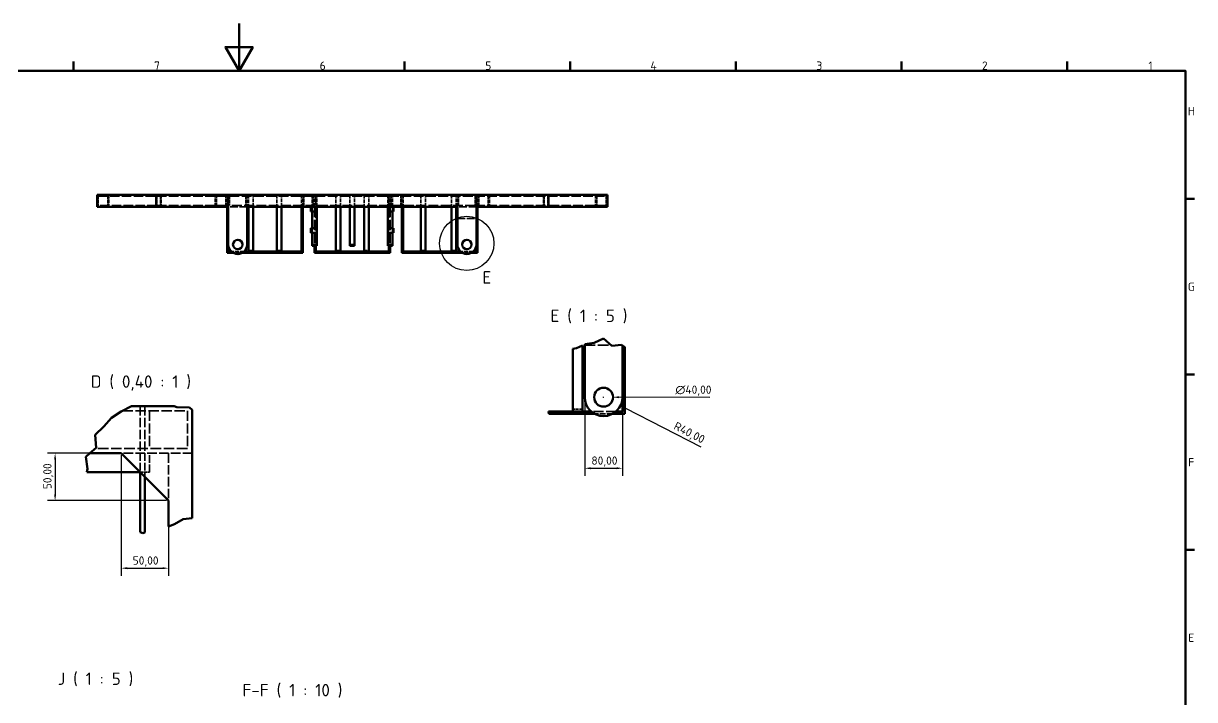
# Model space of a CAD drawing. Header units: millimetres. Extents: x 0 to 8410, y 0 to 5940.
# Drawn here: x 3292 to 8249, y 3080 to 5940 of the extents above; entities that cross this region are included whole.
import ezdxf

# ---------------------------------------------------------------- set-up
doc = ezdxf.new("R2010")
doc.units = ezdxf.units.MM
doc.header["$LTSCALE"] = 10
doc.linetypes.add('DASHED', pattern=[0.2067, 0.1654, -0.0413])
for name, color, linetype, lineweight in [('Bemaßung (ISO)', 7, 'Continuous', 25), ('Bruchlinie (ISO)', 7, 'Continuous', 50), ('Detailumgrenzung (ISO)', 7, 'Continuous', 25), ('Rahmen (ISO)', 7, 'Continuous', 70), ('Sichtbar (ISO)', 7, 'Continuous', 50), ('Symbol (ISO)', 7, 'Continuous', 25), ('Verdeckt (ISO)', 7, 'DASHED', 35)]:
    doc.layers.add(name, color=color, linetype=linetype, lineweight=lineweight)
doc.styles.add('Bezeichnungstext (DIN)', font='isocpeur.ttf')
doc.styles.add('Notiztext (DIN)', font='isocpeur.ttf')
doc.dimstyles.new('Standard (DIN)', dxfattribs={"dimscale": 10, "dimtxt": 3.5, "dimasz": 2.5, "dimexe": 3.175, "dimexo": 0.8, "dimgap": 0.8, "dimtad": 1, "dimrnd": 1e-08, "dimzin": 0, "dimtxsty": 'Notiztext (DIN)', "dimcen": 0.09, "dimdle": 10, "dimclrd": 256, "dimclre": 256, "dimclrt": 256, "dimadec": 0, "dimazin": 0, "dimtfac": 1, "dimtmove": 0, "dimatfit": 3, "dimfxl": 1, "dimtolj": 1, "dimtzin": 0, "dimlwd": -1, "dimlwe": -1, "dimarcsym": 0})

# ---------------------------------------------------------------- blocks, each defined once
blk = doc.blocks.new('Ränder Vorgaberahmen')
at = {"layer": 'Rahmen (ISO)'}
for p, q in [((350.42, 574), (350.42, 577.9)), ((490.58, 574), (490.58, 577.9)), ((560.67, 574), (560.67, 577.9)), ((630.75, 574), (630.75, 577.9)), ((700.83, 574), (700.83, 577.9)), ((770.92, 574), (770.92, 577.9)), ((821, 519.75), (824.9, 519.75)), ((821, 445.5), (824.9, 445.5)), ((821, 371.25), (824.9, 371.25))]:
    blk.add_line(p, q, dxfattribs=at)
at = {"layer": 'Rahmen (ISO)', "flags": 128}
for points in [[(420.5, 594), (420.5, 574), (414.73, 584), (426.27, 584), (420.5, 574)], [(20, 20), (20, 574), (821, 574), (821, 20), (20, 20)]]:
    blk.add_lwpolyline(points, dxfattribs=at)
at = {"layer": 'Rahmen (ISO)', "char_height": 3.5, "attachment_point": 7, "style": 'Notiztext (DIN)'}
for s, insert in [('7', (384.53, 574.4)), ('6', (454.62, 574.4)), ('5', (524.7, 574.4)), ('4', (594.61, 574.4)), ('3', (664.87, 574.4)), ('2', (734.95, 574.4)), ('1', (805.38, 574.4)), ('H', (822.05, 555.13)), ('G', (822.05, 480.88)), ('F', (822.23, 406.63)), ('E', (822.23, 332.38))]:
    blk.add_mtext(s, dxfattribs=dict(at, insert=insert))
blk = doc.blocks.new('*D7')
at = {"layer": 'Bemaßung (ISO)', "transparency": 16777216}
for p, q in [((3698.4, 4121.4), (3394.7, 4121.4)), ((3426.4, 4096.4), (3426.4, 3946.4)), ((3898.4, 3921.4), (3394.7, 3921.4))]:
    blk.add_line(p, q, dxfattribs=at)
for points in [[(3422.2, 4096.4), (3430.6, 4096.4), (3426.4, 4121.4)], [(3422.2, 3946.4), (3430.6, 3946.4), (3426.4, 3921.4)]]:
    blk.add_solid(points, dxfattribs=at)
at = {"layer": 'Defpoints', "color": 0, "transparency": 16777216}
for p in [(3706.4, 4121.4), (3426.4, 3921.4), (3906.4, 3921.4)]:
    blk.add_point(p, dxfattribs=at)
at = {"layer": 'Bemaßung (ISO)', "transparency": 16777216, "insert": (3376.4, 3969.8), "char_height": 35, "attachment_point": 1, "rotation": 90, "style": 'Notiztext (DIN)'}
blk.add_mtext('\\A1;50,00', dxfattribs=at)
blk = doc.blocks.new('*D8')
at = {"layer": 'Bemaßung (ISO)', "transparency": 16777216}
for p, q in [((3706.4, 4113.4), (3706.4, 3603.7)), ((3906.4, 3913.4), (3906.4, 3603.7)), ((3731.4, 3635.5), (3881.4, 3635.5))]:
    blk.add_line(p, q, dxfattribs=at)
for points in [[(3731.4, 3639.6), (3731.4, 3631.3), (3706.4, 3635.5)], [(3881.4, 3639.6), (3881.4, 3631.3), (3906.4, 3635.5)]]:
    blk.add_solid(points, dxfattribs=at)
at = {"layer": 'Defpoints', "color": 0, "transparency": 16777216}
for p in [(3706.4, 4121.4), (3906.4, 3921.4), (3906.4, 3635.5)]:
    blk.add_point(p, dxfattribs=at)
at = {"layer": 'Bemaßung (ISO)', "transparency": 16777216, "insert": (3754.8, 3685.5), "char_height": 35, "attachment_point": 1, "style": 'Notiztext (DIN)'}
blk.add_mtext('\\A1;50,00', dxfattribs=at)
blk = doc.blocks.new('2DDetail2')
at = {"layer": 'Detailumgrenzung (ISO)'}
blk.add_circle((516.87, 500.96), 11.48, dxfattribs=at)
at = {"layer": 'Detailumgrenzung (ISO)', "insert": (523.48, 483.94), "char_height": 5.25, "attachment_point": 7, "style": 'Bezeichnungstext (DIN)'}
blk.add_mtext('E', dxfattribs=at)
blk = doc.blocks.new('*D23')
at = {"layer": 'Bemaßung (ISO)', "transparency": 16777216}
for p, q in [((5746.9, 4358.9), (5748.7, 4358.9)), ((5747.8, 4358), (5747.8, 4359.8)), ((6197.6, 4358.1), (5812.8, 4358.8))]:
    blk.add_line(p, q, dxfattribs=at)
blk.add_solid([(5812.8, 4362.9), (5812.8, 4354.6), (5787.8, 4358.8)], dxfattribs=at)
at = {"layer": 'Defpoints', "color": 0, "transparency": 16777216}
for p in [(5707.8, 4358.9), (5787.8, 4358.8)]:
    blk.add_point(p, dxfattribs=at)
at = {"layer": 'Bemaßung (ISO)', "transparency": 16777216, "insert": (6051.5, 4408.4), "char_height": 35, "attachment_point": 1, "rotation": 359.9085, "style": 'Notiztext (DIN)'}
blk.add_mtext('\\A1;∅40,00', dxfattribs=at)
blk = doc.blocks.new('*D24')
at = {"layer": 'Bemaßung (ISO)', "transparency": 16777216}
blk.add_line((6161.2, 4146.9), (5841.3, 4310.9), dxfattribs=at)
blk.add_solid([(5843.2, 4314.6), (5839.4, 4307.2), (5819, 4322.3)], dxfattribs=at)
at = {"layer": 'Defpoints', "color": 0, "transparency": 16777216}
for p in [(5747.8, 4358.9), (5819, 4322.3)]:
    blk.add_point(p, dxfattribs=at)
at = {"layer": 'Bemaßung (ISO)', "transparency": 16777216, "insert": (6057, 4256.5), "char_height": 35, "attachment_point": 1, "rotation": 332.8477, "style": 'Notiztext (DIN)'}
blk.add_mtext('\\A1;R40,00', dxfattribs=at)
blk = doc.blocks.new('*D25')
at = {"layer": 'Bemaßung (ISO)', "transparency": 16777216}
for p, q in [((5667.8, 4350.9), (5667.8, 4026.5)), ((5827.8, 4350.9), (5827.8, 4026.5)), ((5692.8, 4058.2), (5802.8, 4058.2))]:
    blk.add_line(p, q, dxfattribs=at)
for points in [[(5692.8, 4062.4), (5692.8, 4054.1), (5667.8, 4058.2)], [(5802.8, 4062.4), (5802.8, 4054.1), (5827.8, 4058.2)]]:
    blk.add_solid(points, dxfattribs=at)
at = {"layer": 'Defpoints', "color": 0, "transparency": 16777216}
for p in [(5667.8, 4358.9), (5827.8, 4358.9), (5827.8, 4058.2)]:
    blk.add_point(p, dxfattribs=at)
at = {"layer": 'Bemaßung (ISO)', "transparency": 16777216, "insert": (5696.2, 4108.2), "char_height": 35, "attachment_point": 1, "style": 'Notiztext (DIN)'}
blk.add_mtext('\\A1;80,00', dxfattribs=at)

msp = doc.modelspace()

# ---------------------------------------------------------------- linework, layer by layer
at = {"layer": 'Bruchlinie (ISO)'}
for p, q in [((5617.83, 4563.553), (5632.491, 4566.891)), ((5632.491, 4566.891), (5657.83, 4577.714)), ((5667.83, 4581.985), (5669.034, 4582.499)), ((5669.034, 4582.499), (5707.904, 4589.254)), ((5707.904, 4589.254), (5746.739, 4606.612)), ((5746.739, 4606.612), (5783.279, 4576.234)), ((5783.279, 4576.234), (5823.842, 4580.845)), ((5823.842, 4580.845), (5827.83, 4577.714)), ((5827.83, 4577.714), (5837.83, 4569.865)), ((3705.957, 4298.29), (3749.462, 4321.039)), ((3749.462, 4321.039), (3751.407, 4321.447)), ((3929.794, 4321.447), (3940.987, 4316.378)), ((3940.987, 4316.378), (3995.762, 4314.873)), ((3995.762, 4314.873), (4006.41, 4305.992)), ((3632.558, 4234.764), (3664.656, 4271.807)), ((3664.656, 4271.807), (3705.957, 4298.29)), ((5516.138, 4288.856), (5514.177, 4298.856)), ((3595.437, 4200.308), (3632.558, 4234.764)), ((3600.591, 4144.952), (3595.437, 4200.308)), ((3556.778, 4106.614), (3573.729, 4121.447)), ((3573.729, 4121.447), (3600.591, 4144.952)), ((3563.999, 4055.603), (3556.778, 4106.614)), ((3561.108, 4041.447), (3563.999, 4055.603)), ((3931.195, 3821.73), (3906.41, 3811.661)), ((3969.084, 3842.542), (3931.195, 3821.73)), ((4006.41, 3846.665), (3969.084, 3842.542)), ((3798.198, 3784.092), (3786.41, 3787.769)), ((3806.41, 3786.418), (3798.198, 3784.092))]:
    msp.add_line(p, q, dxfattribs=at)
at = {"layer": 'Sichtbar (ISO)'}
for p, q in [((3604.202, 5214.562), (3604.202, 5164.562)), ((3604.202, 5214.562), (3854.202, 5214.562)), ((3854.202, 5214.562), (4159.202, 5214.562)), ((3854.202, 5214.562), (3854.202, 5164.562)), ((4159.202, 5214.562), (5209.202, 5214.562)), ((4159.202, 5214.562), (4159.202, 5004.562)), ((5209.202, 5214.562), (5209.202, 5004.562)), ((5209.202, 5214.562), (5514.202, 5214.562)), ((5514.202, 5214.562), (5514.202, 5164.562)), ((5514.202, 5214.562), (5764.202, 5214.562)), ((5764.202, 5214.562), (5764.202, 5164.562)), ((3854.202, 5164.562), (3604.202, 5164.562)), ((3854.202, 5164.562), (4159.202, 5164.562)), ((4154.202, 5164.562), (4154.202, 4969.562)), ((5129.202, 5164.562), (4239.202, 5164.562)), ((4239.202, 5164.562), (4239.202, 5004.562)), ((4244.202, 5164.562), (4244.202, 4974.562)), ((4264.202, 5164.562), (4264.202, 4974.562)), ((4364.202, 5164.562), (4364.202, 4974.562)), ((4384.202, 5164.562), (4384.202, 4974.562)), ((4469.202, 5164.562), (4469.202, 4974.562)), ((4474.202, 5164.562), (4474.202, 4969.562)), ((4509.202, 5144.562), (4509.202, 5164.562)), ((4534.202, 5164.562), (4534.202, 5144.562)), ((4614.202, 5164.562), (4614.202, 4974.562)), ((4634.202, 5164.562), (4634.202, 4974.562)), ((4674.202, 5164.562), (4674.202, 4999.562)), ((4694.202, 5164.562), (4694.202, 4999.562)), ((4734.202, 5164.562), (4734.202, 4974.562)), ((4754.202, 5164.562), (4754.202, 4974.562)), ((4834.202, 5144.562), (4834.202, 5164.562)), ((4859.202, 5164.562), (4859.202, 5144.562)), ((4894.202, 5164.562), (4894.202, 4969.562)), ((4899.202, 5164.562), (4899.202, 4974.562)), ((4974.202, 5164.562), (4974.202, 4974.562)), ((4994.202, 5164.562), (4994.202, 4974.562)), ((5104.202, 5164.562), (5104.202, 4974.562)), ((5124.202, 5164.562), (5124.202, 4974.562)), ((5129.202, 5164.562), (5129.202, 5004.562)), ((5209.202, 5164.562), (5514.202, 5164.562)), ((5214.202, 5164.562), (5214.202, 4969.562)), ((5764.202, 5164.562), (5514.202, 5164.562)), ((4509.202, 5144.562), (4534.202, 5144.562)), ((4514.202, 5144.562), (4514.202, 5074.562)), ((4534.202, 5144.562), (4534.202, 5074.562)), ((4834.202, 5144.562), (4834.202, 5074.562)), ((4859.202, 5144.562), (4834.202, 5144.562)), ((4854.202, 5144.562), (4854.202, 5074.562)), ((4509.202, 5054.562), (4509.202, 5074.562)), ((4509.202, 5074.562), (4534.202, 5074.562)), ((4534.202, 5074.562), (4534.202, 5054.562)), ((4859.202, 5074.562), (4834.202, 5074.562)), ((4834.202, 5054.562), (4834.202, 5074.562)), ((4859.202, 5074.562), (4859.202, 5054.562)), ((4509.202, 5054.562), (4534.202, 5054.562)), ((4514.202, 5054.562), (4514.202, 4999.562)), ((4534.202, 5054.562), (4534.202, 4999.562)), ((4834.202, 5054.562), (4834.202, 4999.562)), ((4859.202, 5054.562), (4834.202, 5054.562)), ((4854.202, 5054.562), (4854.202, 4999.562)), ((4179.837, 4969.562), (4154.202, 4969.562)), ((4159.202, 5004.562), (4159.202, 4974.562)), ((4172.744, 4974.562), (4159.202, 4974.562)), ((4474.202, 4969.562), (4218.566, 4969.562)), ((4244.202, 4974.562), (4225.659, 4974.562)), ((4264.202, 4974.562), (4244.202, 4974.562)), ((4364.202, 4974.562), (4264.202, 4974.562)), ((4384.202, 4974.562), (4364.202, 4974.562)), ((4469.202, 4974.562), (4384.202, 4974.562)), ((4534.202, 4999.562), (4514.202, 4999.562)), ((4524.202, 4999.562), (4524.202, 4969.562)), ((4844.202, 4969.562), (4524.202, 4969.562)), ((4529.202, 4999.562), (4529.202, 4974.562)), ((4614.202, 4974.562), (4529.202, 4974.562)), ((4634.202, 4974.562), (4614.202, 4974.562)), ((4734.202, 4974.562), (4634.202, 4974.562)), ((4694.202, 4999.562), (4674.202, 4999.562)), ((4754.202, 4974.562), (4734.202, 4974.562)), ((4839.202, 4974.562), (4754.202, 4974.562)), ((4854.202, 4999.562), (4834.202, 4999.562)), ((4839.202, 4999.562), (4839.202, 4974.562)), ((4844.202, 4999.562), (4844.202, 4969.562)), ((5149.837, 4969.562), (4894.202, 4969.562)), ((4974.202, 4974.562), (4899.202, 4974.562)), ((4994.202, 4974.562), (4974.202, 4974.562)), ((5104.202, 4974.562), (4994.202, 4974.562)), ((5124.202, 4974.562), (5104.202, 4974.562)), ((5142.744, 4974.562), (5124.202, 4974.562)), ((5214.202, 4969.562), (5188.566, 4969.562)), ((5209.202, 4974.562), (5195.659, 4974.562)), ((5209.202, 5004.562), (5209.202, 4974.562)), ((5617.83, 4563.553), (5617.83, 4298.856)), ((5657.83, 4577.714), (5657.83, 4298.856)), ((5667.83, 4581.985), (5667.83, 4358.856)), ((5827.83, 4577.714), (5827.83, 4358.856)), ((5837.83, 4569.865), (5837.83, 4288.856)), ((3751.407, 4321.447), (3929.794, 4321.447)), ((5827.83, 4358.856), (5827.83, 4298.856)), ((4006.41, 4305.992), (4006.41, 3846.665)), ((5617.83, 4298.856), (5514.177, 4298.856)), ((5709.101, 4288.856), (5516.138, 4288.856)), ((5657.83, 4298.856), (5617.83, 4298.856)), ((5694.915, 4298.856), (5657.83, 4298.856)), ((5837.83, 4288.856), (5786.56, 4288.856)), ((5827.83, 4298.856), (5800.745, 4298.856)), ((3706.41, 4121.447), (3573.729, 4121.447)), ((3706.41, 4121.447), (3906.41, 3921.447)), ((3561.108, 4041.447), (3786.41, 4041.447)), ((3786.41, 4041.447), (3786.41, 3787.769)), ((3806.41, 4021.447), (3806.41, 3786.418)), ((3906.41, 3921.447), (3906.41, 3811.661))]:
    msp.add_line(p, q, dxfattribs=at)
for centre, radius in [((4199.202, 5004.562), 20), ((5169.202, 5004.562), 20), ((5747.83, 4358.856), 40)]:
    msp.add_circle(centre, radius, dxfattribs=at)
for centre, radius in [((4199.202, 5004.562), 40), ((5169.202, 5004.562), 40), ((5747.83, 4358.856), 80)]:
    msp.add_arc(centre, radius, 180, 0, dxfattribs=at)
at = {"layer": 'Verdeckt (ISO)', "ltscale": 7.618686}
for p, q in [((3609.202, 5209.562), (3609.202, 5169.562)), ((3649.202, 5209.562), (3649.202, 5169.562)), ((3856.273, 5209.562), (3856.273, 5169.562)), ((3872.841, 5209.562), (3872.841, 5169.562)), ((3872.841, 5209.562), (3872.841, 5169.562)), ((4109.202, 5169.562), (4109.202, 5209.562)), ((4149.202, 5169.562), (4149.202, 5209.562)), ((4164.202, 5209.562), (4164.202, 5169.562)), ((4234.202, 5209.562), (4234.202, 5169.562)), ((4479.202, 5169.562), (4479.202, 5209.562)), ((4519.202, 5169.562), (4519.202, 5209.562)), ((4849.202, 5169.562), (4849.202, 5209.562)), ((4889.202, 5169.562), (4889.202, 5209.562)), ((5134.202, 5169.562), (5134.202, 5209.562)), ((5204.202, 5209.562), (5204.202, 5169.562)), ((5219.202, 5169.562), (5219.202, 5209.562)), ((5259.202, 5209.562), (5259.202, 5169.562)), ((5495.562, 5209.562), (5495.562, 5169.562)), ((5495.562, 5209.562), (5495.562, 5169.562)), ((5512.13, 5209.562), (5512.13, 5169.562)), ((5719.202, 5209.562), (5719.202, 5169.562)), ((5759.202, 5209.562), (5759.202, 5169.562)), ((5657.83, 4308.856), (5617.83, 4308.856)), ((3786.41, 4041.447), (3826.41, 4041.447))]:
    msp.add_line(p, q, dxfattribs=at)
at = {"layer": 'Verdeckt (ISO)', "ltscale": 24.148956}
for p, q in [((3609.202, 5209.562), (3856.273, 5209.562)), ((5512.13, 5209.562), (5759.202, 5209.562)), ((3856.273, 5169.562), (3609.202, 5169.562)), ((5759.202, 5169.562), (5512.13, 5169.562))]:
    msp.add_line(p, q, dxfattribs=at)
at = {"layer": 'Verdeckt (ISO)', "ltscale": 9.523383}
for p, q in [((3654.202, 5214.562), (3654.202, 5164.562)), ((3874.912, 5214.562), (3874.912, 5164.562)), ((3874.913, 5214.562), (3874.913, 5164.562)), ((4104.202, 5164.562), (4104.202, 5214.562)), ((4154.202, 5164.562), (4154.202, 5214.562)), ((4239.202, 5214.562), (4239.202, 5164.562)), ((4244.202, 5214.562), (4244.202, 5164.562)), ((4264.202, 5164.562), (4264.202, 5214.562)), ((4364.202, 5214.562), (4364.202, 5164.562)), ((4384.202, 5164.562), (4384.202, 5214.562)), ((4469.202, 5214.562), (4469.202, 5164.562)), ((4474.202, 5164.562), (4474.202, 5214.562)), ((4514.202, 5214.562), (4514.202, 5164.562)), ((4524.202, 5164.562), (4524.202, 5214.562)), ((4534.202, 5164.562), (4534.202, 5214.562)), ((4614.202, 5214.562), (4614.202, 5164.562)), ((4634.202, 5164.562), (4634.202, 5214.562)), ((4674.202, 5214.562), (4674.202, 5164.562)), ((4694.202, 5164.562), (4694.202, 5214.562)), ((4734.202, 5214.562), (4734.202, 5164.562)), ((4754.202, 5164.562), (4754.202, 5214.562)), ((4834.202, 5214.562), (4834.202, 5164.562)), ((4844.202, 5164.562), (4844.202, 5214.562)), ((4854.202, 5164.562), (4854.202, 5214.562)), ((4894.202, 5164.562), (4894.202, 5214.562)), ((4899.202, 5214.562), (4899.202, 5164.562)), ((4974.202, 5214.562), (4974.202, 5164.562)), ((4994.202, 5164.562), (4994.202, 5214.562)), ((5104.202, 5214.562), (5104.202, 5164.562)), ((5124.202, 5164.562), (5124.202, 5214.562)), ((5129.202, 5164.562), (5129.202, 5214.562)), ((5214.202, 5164.562), (5214.202, 5214.562)), ((5264.202, 5214.562), (5264.202, 5164.562)), ((5493.491, 5214.562), (5493.491, 5164.562)), ((5493.491, 5214.562), (5493.491, 5164.562)), ((5714.202, 5214.562), (5714.202, 5164.562))]:
    msp.add_line(p, q, dxfattribs=at)
at = {"layer": 'Verdeckt (ISO)', "ltscale": 24.828974}
for p, q in [((3856.273, 5209.562), (4164.202, 5209.562)), ((5204.202, 5209.562), (5512.13, 5209.562)), ((3856.273, 5169.562), (4164.202, 5169.562)), ((5204.202, 5169.562), (5512.13, 5169.562))]:
    msp.add_line(p, q, dxfattribs=at)
at = {"layer": 'Verdeckt (ISO)', "ltscale": 25.157232}
for p, q in [((4164.202, 5209.562), (5204.202, 5209.562)), ((5204.202, 5169.562), (4164.202, 5169.562))]:
    msp.add_line(p, q, dxfattribs=at)
at = {"layer": 'Verdeckt (ISO)', "ltscale": 26.00387}
for p, q in [((4529.202, 5214.562), (4529.202, 4999.562)), ((4839.202, 5214.562), (4839.202, 4999.562))]:
    msp.add_line(p, q, dxfattribs=at)
at = {"layer": 'Verdeckt (ISO)', "ltscale": 19.351717}
for p, q in [((4239.202, 5164.562), (4159.202, 5164.562)), ((5209.202, 5164.562), (5129.202, 5164.562)), ((5129.202, 5114.562), (5209.202, 5114.562)), ((3786.41, 4121.447), (3786.41, 4041.447)), ((3806.41, 4121.447), (3806.41, 4041.447)), ((3826.41, 4041.447), (3826.41, 4121.447))]:
    msp.add_line(p, q, dxfattribs=at)
at = {"layer": 'Verdeckt (ISO)', "ltscale": 3.809293}
for p, q in [((4514.202, 5164.562), (4514.202, 5144.562)), ((4854.202, 5164.562), (4854.202, 5144.562)), ((4514.202, 5074.562), (4514.202, 5054.562)), ((4854.202, 5074.562), (4854.202, 5054.562)), ((4264.202, 4979.562), (4244.202, 4979.562)), ((4384.202, 4979.562), (4364.202, 4979.562)), ((4514.202, 5004.562), (4534.202, 5004.562)), ((4634.202, 4979.562), (4614.202, 4979.562)), ((4674.202, 5004.562), (4694.202, 5004.562)), ((4754.202, 4979.562), (4734.202, 4979.562)), ((4834.202, 5004.562), (4854.202, 5004.562)), ((4994.202, 4979.562), (4974.202, 4979.562)), ((5124.202, 4979.562), (5104.202, 4979.562)), ((3806.41, 4041.447), (3806.41, 4021.447))]:
    msp.add_line(p, q, dxfattribs=at)
at = {"layer": 'Verdeckt (ISO)', "ltscale": 26.608612}
for p, q in [((4524.202, 5164.562), (4524.202, 4999.562)), ((4844.202, 5164.562), (4844.202, 4999.562))]:
    msp.add_line(p, q, dxfattribs=at)
at = {"layer": 'Verdeckt (ISO)', "ltscale": 10.078607}
for p, q in [((4225.659, 4974.562), (4172.744, 4974.562)), ((5195.659, 4974.562), (5142.744, 4974.562))]:
    msp.add_line(p, q, dxfattribs=at)
at = {"layer": 'Verdeckt (ISO)', "ltscale": 7.376758}
for p, q in [((4218.566, 4969.562), (4179.837, 4969.562)), ((5188.566, 4969.562), (5149.837, 4969.562))]:
    msp.add_line(p, q, dxfattribs=at)
at = {"layer": 'Verdeckt (ISO)', "ltscale": 27.163759}
msp.add_line((5667.83, 4578.856), (5780.125, 4578.856), dxfattribs=at)
at = {"layer": 'Verdeckt (ISO)', "ltscale": 3.815621}
msp.add_line((5806.342, 4578.856), (5826.376, 4578.856), dxfattribs=at)
at = {"layer": 'Verdeckt (ISO)', "ltscale": 24.189648}
for p, q in [((3786.41, 4321.447), (3786.41, 4121.447)), ((3806.41, 4321.447), (3806.41, 4121.447)), ((3806.41, 4121.447), (3706.41, 4121.447)), ((4006.41, 4121.447), (3806.41, 4121.447)), ((3906.41, 4121.447), (3906.41, 3921.447))]:
    msp.add_line(p, q, dxfattribs=at)
at = {"layer": 'Verdeckt (ISO)', "ltscale": 26.552101}
msp.add_line((3711.994, 4301.447), (3986.41, 4301.447), dxfattribs=at)
at = {"layer": 'Verdeckt (ISO)', "ltscale": 25.80229}
for p, q in [((3826.41, 4301.447), (3826.41, 4141.447)), ((3986.41, 4301.447), (3986.41, 4141.447))]:
    msp.add_line(p, q, dxfattribs=at)
at = {"layer": 'Verdeckt (ISO)', "ltscale": 25.599916}
msp.add_line((5800.745, 4298.856), (5694.915, 4298.856), dxfattribs=at)
at = {"layer": 'Verdeckt (ISO)', "ltscale": 14.753616}
msp.add_line((5786.56, 4288.856), (5709.101, 4288.856), dxfattribs=at)
at = {"layer": 'Verdeckt (ISO)', "ltscale": 26.942047}
msp.add_line((3986.41, 4141.447), (3596.585, 4141.447), dxfattribs=at)

# ---------------------------------------------------------------- block references
at = {"xscale": 10, "yscale": 10, "zscale": 10}
msp.add_blockref('Ränder Vorgaberahmen', (0, 0), dxfattribs=at)
at = {"layer": 'Detailumgrenzung (ISO)', "xscale": 10, "yscale": 10, "zscale": 10}
msp.add_blockref('2DDetail2', (0, 0), dxfattribs=at)

# ---------------------------------------------------------------- texts
at = {"layer": 'Symbol (ISO)', "char_height": 52.5, "attachment_point": 7, "style": 'Bezeichnungstext (DIN)'}
for s, insert in [('E ( 1 : 5 )', (5523.064, 4671.612)), ('D ( 0,40 : 1 )', (3577.493, 4386.447)), ('J ( 1 : 5 )', (3437.523, 3136.34)), ('F-F ( 1 : 10 )', (4219.306, 3088.14))]:
    msp.add_mtext(s, dxfattribs=dict(at, insert=insert))

# ---------------------------------------------------------------- dimensions: what is measured, and where the dimension line sits
at = {"layer": 'Bemaßung (ISO)'}
dim = msp.add_diameter_dim_2p(p1=(5707.83, 4358.919), p2=(5787.83, 4358.792), dimstyle='Standard (DIN)', override={"dimgap": 0.8, "dimdec": 2, "dimlfac": 0.5, "dimtol": 0, "dimlim": 0, "dimtp": 0, "dimtm": 0, "dimtdec": 2, "dimtofl": 0}, dxfattribs=at)
dim.commit()
dim.dimension.update_dxf_attribs({"geometry": '*D23', "text_midpoint": (6120.522, 4358.261), "dimtype": 163})
for base, p1, p2, angle, override, picture, middle in [((5827.83, 4058.235), (5667.83, 4358.856), (5827.83, 4358.856), 180, {"dimgap": 0.8, "dimdec": 2, "dimlfac": 0.5, "dimtol": 0, "dimlim": 0, "dimtp": 0, "dimtm": 0, "dimtdec": 2, "dimtofl": 0, "dimatfit": 1}, '*D25', (5747.83, 4058.235)), ((3426.41, 3921.447), (3706.41, 4121.447), (3906.41, 3921.447), 90, {"dimgap": 0.8, "dimdec": 2, "dimlfac": 0.25, "dimtol": 0, "dimlim": 0, "dimtp": 0, "dimtm": 0, "dimtdec": 2, "dimtofl": 0, "dimatfit": 1}, '*D7', (3426.41, 4021.447)), ((3906.41, 3635.455), (3706.41, 4121.447), (3906.41, 3921.447), 180, {"dimgap": 0.8, "dimdec": 2, "dimlfac": 0.25, "dimtol": 0, "dimlim": 0, "dimtp": 0, "dimtm": 0, "dimtdec": 2, "dimtofl": 0, "dimatfit": 1}, '*D8', (3806.41, 3635.455))]:
    dim = msp.add_linear_dim(base=base, p1=p1, p2=p2, angle=angle, dimstyle='Standard (DIN)', override=override, dxfattribs=at)
    dim.commit()
    dim.dimension.update_dxf_attribs({"geometry": picture, "text_midpoint": middle, "dimtype": 160})
dim = msp.add_radius_dim(center=(5747.83, 4358.856), mpoint=(5819.014, 4322.347), dimstyle='Standard (DIN)', override={"dimgap": 0.8, "dimdec": 2, "dimlfac": 0.5, "dimcen": 0, "dimtol": 0, "dimlim": 0, "dimtp": 0, "dimtm": 0, "dimtdec": 2, "dimtofl": 0}, dxfattribs=at)
dim.commit()
dim.dimension.update_dxf_attribs({"geometry": '*D24', "text_midpoint": (6094.104, 4181.26), "dimtype": 164})

doc.saveas('drawing.dxf')
